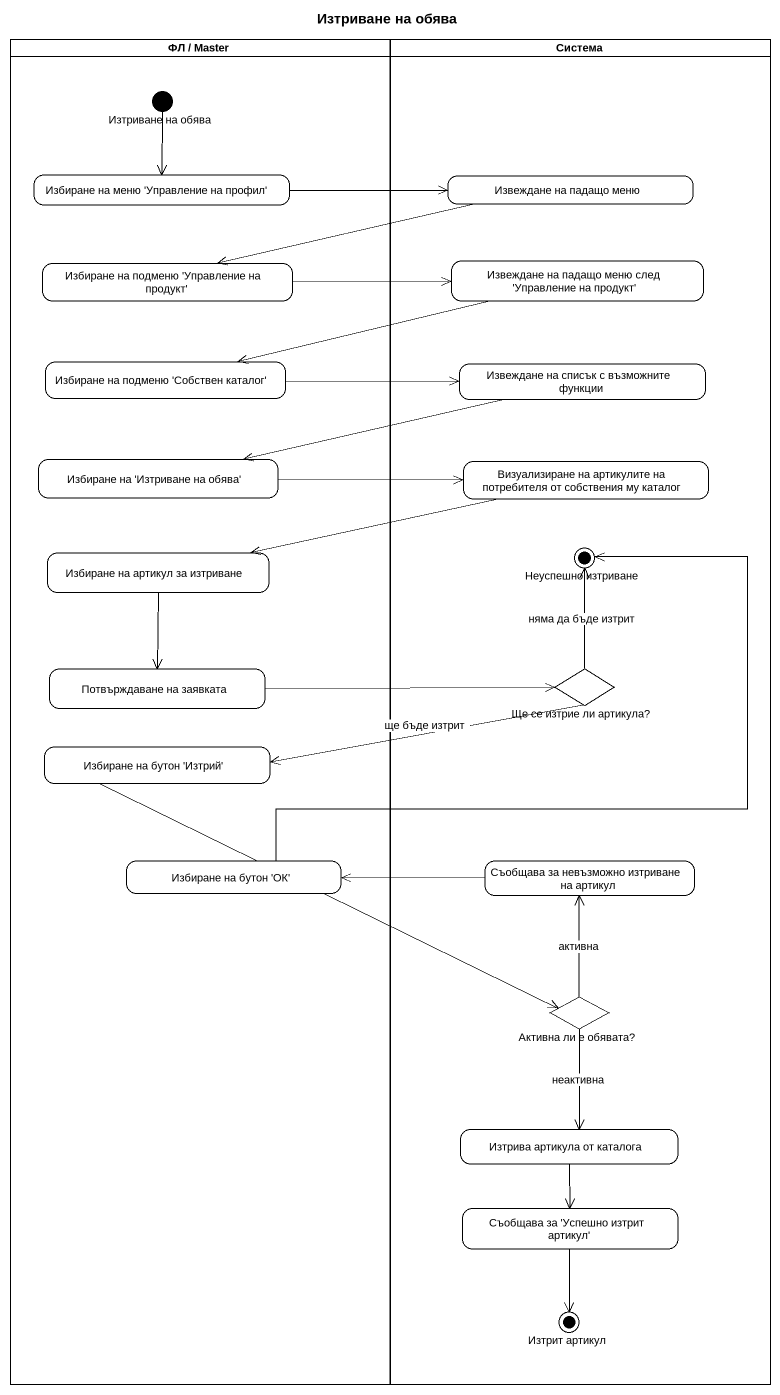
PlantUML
@startuml
title Изтриване на обява
hide empty description
state "ФЛ / Master" as ФЛ_Master <<partition>> {
  state "Изтриване на обява" as Изтриване_на_обява <<start>>
  state "Избиране на меню 'Управление на профил'" as Избиране_на_меню_Управление
  state "Избиране на подменю 'Управление на продукт'" as Избиране_на_подменю
  state "Избиране на подменю 'Собствен каталог'" as Избиране_на_подменю_2
  state "Избиране на 'Изтриване на обява'" as Избиране_на_Изтриване_на
  state "Избиране на артикул за изтриване" as Избиране_на_артикул_за
  state "Потвърждаване на заявката" as Потвърждаване_на_заявката
  state "Избиране на бутон 'Изтрий'" as Избиране_на_бутон_Изтрий
  state "Избиране на бутон 'ОК'" as Избиране_на_бутон_ОК
}
state Система <<partition>> {
  state "Извеждане на падащо меню" as Извеждане_на_падащо_меню
  state "Извеждане на падащо меню след 'Управление на продукт'" as Извеждане_на_падащо_меню_2
  state "Извеждане на списък с възможните функции" as Извеждане_на_списък_с
  state "Визуализиране на артикулите на потребителя от собствения му каталог" as Визуализиране_на_артикулите
  state "Неуспешно изтриване" as Неуспешно_изтриване <<end>>
  state "Ще се изтрие ли артикула?" as Ще_се_изтрие_ли_артикула <<choice>>
  state "Съобщава за невъзможно изтриване на артикул" as Съобщава_за_невъзможно
  state "Активна ли е обявата?" as Активна_ли_е_обявата <<choice>>
  state "Изтрива артикула от каталога" as Изтрива_артикула_от_каталога
  state "Съобщава за 'Успешно изтрит артикул'" as Съобщава_за_Успешно_изтрит
  state "Изтрит артикул" as Изтрит_артикул <<end>>
}
Изтриване_на_обява --> Избиране_на_меню_Управление
Избиране_на_меню_Управление -right-> Извеждане_на_падащо_меню
Извеждане_на_падащо_меню -left-> Избиране_на_подменю
Избиране_на_подменю -right-> Извеждане_на_падащо_меню_2
Извеждане_на_падащо_меню_2 -left-> Избиране_на_подменю_2
Избиране_на_подменю_2 -right-> Извеждане_на_списък_с
Извеждане_на_списък_с -left-> Избиране_на_Изтриване_на
Избиране_на_Изтриване_на -right-> Визуализиране_на_артикулите
Визуализиране_на_артикулите -left-> Избиране_на_артикул_за
Избиране_на_артикул_за --> Потвърждаване_на_заявката
Потвърждаване_на_заявката -right-> Ще_се_изтрие_ли_артикула
Ще_се_изтрие_ли_артикула -up-> Неуспешно_изтриване : няма да бъде изтрит
Ще_се_изтрие_ли_артикула -left-> Избиране_на_бутон_Изтрий : ще бъде изтрит
Избиране_на_бутон_Изтрий -right-> Активна_ли_е_обявата
Избиране_на_бутон_ОК -up-> Неуспешно_изтриване
Съобщава_за_невъзможно -left-> Избиране_на_бутон_ОК
Активна_ли_е_обявата -up-> Съобщава_за_невъзможно : активна
Активна_ли_е_обявата --> Изтрива_артикула_от_каталога : неактивна
Изтрива_артикула_от_каталога --> Съобщава_за_Успешно_изтрит
Съобщава_за_Успешно_изтрит --> Изтрит_артикул
@enduml
